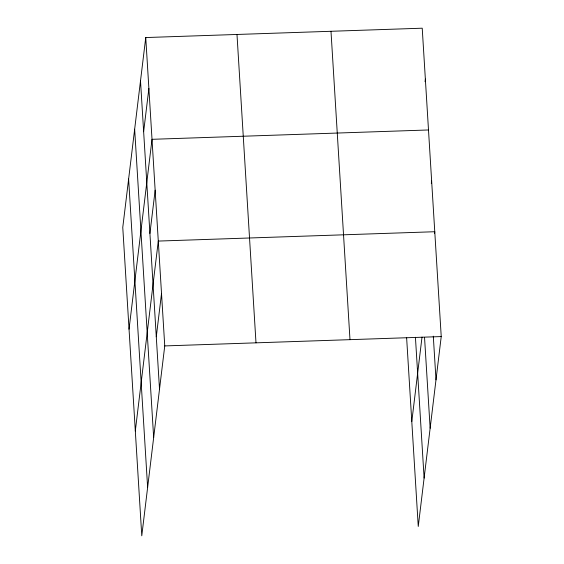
<?xml version="1.0" encoding="UTF-8"?>
<svg xmlns="http://www.w3.org/2000/svg" width="564" height="564" viewBox="0 0 564 564"><rect width="100%" height="100%" fill="white"/><g stroke="black" fill="none" stroke-linecap="round" stroke-linejoin="round"><path stroke-width="0.85" d="M145.745 37.548L122.769 227.426L141.775 535.8L164.751 345.922L145.745 37.548L422.224 28.2L441.231 336.574L418.255 526.452L406.602 337.385M143.644 131.715L148.882 88.428M129.036 329.186L152.019 139.315L428.499 129.967M149.918 233.475L155.156 190.195M135.311 430.952L158.287 241.075L434.774 231.726L434.562 233.461M156.284 336.786L161.523 293.499M425.052 81.681L425.362 79.08M431.319 183.441L431.636 180.847M411.791 421.604L422.013 337.138M164.751 345.922L441.231 336.574M433.3 336.172L435.993 379.861M424.537 337.364L430.142 428.238M415.428 337.258L424.107 478.075M330.99 31.288L349.99 339.662M236.986 34.46L255.993 342.841M140.506 80.828L159.513 389.209M134.655 129.205L153.662 437.586M128.62 179.049L147.627 487.423"/></g></svg>
